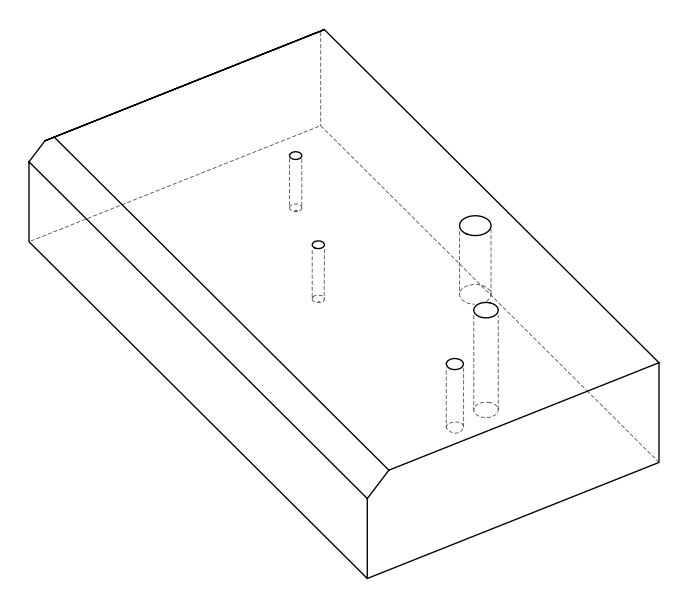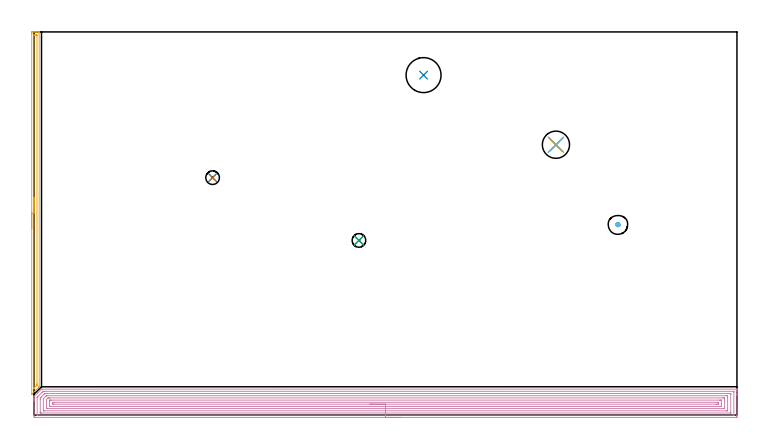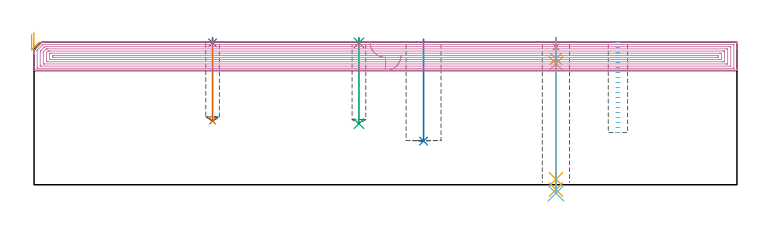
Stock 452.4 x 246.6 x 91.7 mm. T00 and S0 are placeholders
(PLAN: 12 operations, 8 tool changes, 32 min)
(1 SPOT_DRILL | STEP1HOLE | NXT0321_9005460120000 | 0.05 min | 183 mm3)
(2 SPOT_DRILL_1 | STEP1POCKET | NXT0321_9005460120000 | 0.03 min | 1 mm3)
(3 SPOT_DRILL_2 | STEP1POCKET_3 | NXT0321_9005460120000 | 0.03 min | 1 mm3)
(4 DRILL_BLIND_HOLE_INTO_CENTER | STEP1HOLE | UGT0301_191 | 0.05 min | 276 mm3)
(5 GUN_DRILL_THROUGH_HOLE | STEP1HOLE | UGT0307_003 | 0.47 min | 3138 mm3)
(6 SPADE_DRILL_TO_ENLARGE_THROUGH_HOLE | STEP1HOLE | UGT0306_008 | 0.4 min | 18416 mm3)
(7 DRILL_BLIND_HOLE_INTO_CENTER_1 | STEP1POCKET | UGT0301_204 | 0.21 min | 2951 mm3)
(8 INDEXABLE_INSERT_DRILL_BLIND_HOLE_FROM_SOLID | STEP1POCKET_2 | NXT0302_016 | 0.26 min | 25152 mm3)
(9 DRILL_BLIND_HOLE_INTO_CENTER_2 | STEP1POCKET_3 | UGT0301_204 | 0.22 min | 3053 mm3)
(10 AREA_MILL | FG_CHAMFER_SURFACE | UGT0205_001 | 25.57 min | 74925 mm3)
(11 AREA_MILL_1 | FG_CHAMFER_SURFACE_1 | UGT0205_001 | 3.88 min | 2652 mm3)
(12 MILL_BLIND_HOLE_FROM_SOLID_MATERIAL | STEP1POCKET_1 | UGT0201_128 | Spiral | 0.87 min | 7008 mm3)
(TOOL NXT0321_9005460120000 | NC Spot Drill, 142deg, 12mm, Carbide, Uncoated | D12 PA142 FL30 Z2)
(TOOL UGT0301_191 | Twist Drill 7.1 mm | D7.1 PA118 FL66 Z2)
(TOOL UGT0307_003 | Gun Drill 7 mm | D7 PA130 FL24 Z1)
(TOOL UGT0306_008 | Spade Drill 17.5mm | D17.5 PA132 FL10 Z2)
(TOOL UGT0301_204 | Twist Drill 8.8 mm | D8.8 PA118 FL80 Z2)
(TOOL NXT0302_016 | Index. Insert Drill 22.5mm [880-D2250L25-03] | D22.5 PA176 FL68 Z2)
(TOOL UGT0205_001 | Chamfer Mill 20 x 3 x 45 deg. | D20 FL50 Z2)
(TOOL UGT0201_128 | Carbide End Mill 10.0 | D10 FL15 Z4)
(OP 1 SPOT_DRILL)
G17 G21 G94 G90
T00 M6
G54
G17 G0 G90 X335.9 Y174. S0 M3
G43 Z101.7 H0
G94 G81 G98 Z88.7 F250. R94.7
G80
M5
M2
(OP 2 SPOT_DRILL_1)
G17 G21 G94 G90
T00 M6
G54
G17 G0 G90 X114.9 Y152.8 S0 M3
G43 Z101.7 H0
G94 G81 G98 Z91.321 F250. R94.7
G80
M5
M2
(OP 3 SPOT_DRILL_2)
G17 G21 G94 G90
T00 M6
G54
G17 G0 G90 X209.1 Y112.4 S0 M3
G43 Z101.7 H0
G94 G81 G98 Z91.321 F250. R94.7
G80
M5
M2
(OP 4 DRILL_BLIND_HOLE_INTO_CENTER)
G17 G21 G94 G90
T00 M6
G54
G17 G0 G90 X335.9 Y174. S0 M3
G43 Z101.7 H0
G94 G81 G98 Z81.05 F250. R93.7
G80
M5
M2
(OP 5 GUN_DRILL_THROUGH_HOLE)
G17 G21 G94 G90
T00 M6
G54
G17 G0 G90 X335.9 Y174. M8
G43 Z101.7 H0
Z92.341
S716 M3
G94 G1 Z78.021 F125. M26
G4 X.084
Z3.5 F250.
G4 X.084
Z-3.132 F125.
G4 X.084
M5
M9
G0 Z92.341
Z101.7
M2
(OP 6 SPADE_DRILL_TO_ENLARGE_THROUGH_HOLE)
G17 G21 G94 G90
T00 M6
G54
G17 G0 G90 X335.9 Y174. S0 M3
G43 Z101.7 H0
G94 G73 G98 Z-5.396 F250. Q16.183 R93.7
G80
M5
M2
(OP 7 DRILL_BLIND_HOLE_INTO_CENTER_1)
G17 G21 G94 G90
T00 M6
G54
G17 G0 G90 X114.9 Y152.8 S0 M3
G43 Z101.7 H0
G94 G81 G98 Z41. F250. R93.7
G80
M5
M2
(OP 8 INDEXABLE_INSERT_DRILL_BLIND_HOLE_FROM_SOLID)
G17 G21 G94 G90
T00 M6
G54
G17 G0 G90 X250.7 Y218.8 S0 M3
G43 Z101.7 H1
G94 G81 G98 Z28.1 F250. R93.7
G80
M5
M2
(OP 9 DRILL_BLIND_HOLE_INTO_CENTER_2)
G17 G21 G94 G90
T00 M6
G54
G17 G0 G90 X209.1 Y112.4 S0 M3
G43 Z101.7 H0
G94 G81 G98 Z39.3 F250. R93.7
G80
M5
M2
(OP 10 AREA_MILL)
G17 G21 G94 G90
T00 M6
G54
G17 G0 G90 X236.2 Y-1.5 S1061 M3
G43 Z101.7 H0
Z83.5
G94 G1 X236.162 Z82.628 F250.
X236.048 Z81.764
X235.859 Z80.912
X235.597 Z80.08
X235.263 Z79.274
X234.86 Z78.5
X234.391 Z77.764
X233.86 Z77.072
X233.271 Z76.429
X232.628 Z75.84
X231.936 Z75.308
X231.2 Z74.84
X230.426 Z74.437
X229.62 Z74.103
X228.788 Z73.841
X227.936 Z73.652
X227.072 Z73.538
X226.2 Z73.5
X0.619
X0.337 Y-1.497 Z73.502
X0.01 Y-1.492 Z73.506
X0. Y-1.16 Z73.838
Y8.94 Z83.934
Y9.489 Z84.486
Y9.833 Z84.829
Y10.382 Z85.378
Y10.726 Z85.721
Y11.825 Z86.824
X0.001 Y11.842 Z86.841
X0.004 Y11.893 Z86.89
X0.023 Y11.924 Z86.922
X2.389 Y14.289 Z89.289
X4.535 Y16.436 Z91.435
X4.778 Y16.68 Z91.676
X4.785 Y16.687 Z91.683
X4.813 Y16.704 Z91.692
X5.082 Y16.7 Z91.7
X452.228
X452.39 Y16.698 Z91.688
X452.393 Y16.638 Z91.63
X452.4 Y16.226 Z91.226
Y15.879 Z90.879
Y15.192 Z90.187
Y13.955 Z88.952
Y13.405 Z88.4
Y12.787 Z87.782
Y-0.267 Z74.731
X452.398 Y-0.885 Z74.113
X452.395 Y-1.494 Z73.503
X452.393 Y-1.496 Z73.501
X451.781 Y-1.5 Z73.5
X226.2
Y-0.086 Z74.914
X2.311 Y-0.085 Z74.915
X2.123 Y-0.082 Z74.918
X2.009 Y-0.078 Z74.922
X2.006 Y-0.049 Z74.951
X2.003 Y0.008 Z75.008
X2. Y0.413 Z75.413
X2.001 Y11.13 Z86.13
X2.007 Y11.375 Z86.375
X2.01 Y11.434 Z86.434
X2.046 Y11.484 Z86.484
X2.172 Y11.619 Z86.619
X2.287 Y11.737 Z86.737
X2.405 Y11.856 Z86.856
X5.086 Y14.536 Z89.536
X5.414 Y14.863 Z89.863
X5.748 Y15.192 Z90.192
X5.827 Y15.265 Z90.265
X5.891 Y15.28 Z90.28
X5.979 Y15.281 Z90.281
X6.778 Y15.286 Z90.286
X6.872
X450.089 Y15.285 Z90.285
X450.277 Y15.282 Z90.282
X450.391 Y15.278 Z90.278
X450.394 Y15.249 Z90.249
X450.397 Y15.192 Z90.192
X450.4 Y14.787 Z89.787
Y0.008 Z75.008
X450.398 Y-0.042 Z74.958
X450.395 Y-0.067 Z74.933
X450.392 Y-0.075 Z74.925
X450.369 Y-0.079 Z74.921
X450.183 Y-0.084 Z74.916
X450.089 Y-0.086 Z74.914
X226.2
Y1.328 Z76.328
X4.658 Y1.329 Z76.329
X4.192 Y1.331 Z76.331
X4.038 Y1.334 Z76.334
X4.018 Y1.335 Z76.335
X4.01 Y1.373 Z76.373
X4.005 Y1.474 Z76.474
X4.002 Y1.602 Z76.602
X4. Y1.795 Z76.795
Y1.987 Z76.987
Y10.025 Z85.025
X4.002 Y10.726 Z85.726
X4.004 Y10.914 Z85.914
X4.01 Y10.98 Z85.98
X4.045 Y11.034 Z86.034
X4.192 Y11.19 Z86.19
X4.406 Y11.406 Z86.406
X4.618 Y11.619 Z86.619
X6.406 Y13.405 Z88.405
X6.64 Y13.637 Z88.637
X6.872 Y13.864 Z88.864
X7.302 Y13.868 Z88.868
X7.766 Y13.871 Z88.871
X8.193
X447.742
X448.208 Y13.869 Z88.869
X448.362 Y13.866 Z88.866
X448.382 Y13.865 Z88.865
X448.39 Y13.827 Z88.827
X448.395 Y13.725 Z88.725
X448.398 Y13.597 Z88.597
X448.4 Y13.405 Z88.405
Y13.213 Z88.213
Y1.603 Z76.603
X448.396 Y1.411 Z76.411
X448.392 Y1.356 Z76.356
X448.388 Y1.334 Z76.334
X448.381 Y1.333 Z76.333
X448.324 Y1.33 Z76.33
X448.208 Y1.329 Z76.329
X226.2 Y1.328 Z76.328
Y2.743 Z77.743
X6.817
X6.031 Y2.748 Z77.748
X6.014 Y2.749 Z77.749
X6.01 Y2.765 Z77.765
X6.005 Y2.817 Z77.817
X6.002 Y2.923 Z77.923
X6. Y3.135 Z78.135
Y3.56 Z78.56
Y9.833 Z84.833
X6.003 Y10.269 Z85.269
X6.007 Y10.487 Z85.487
X6.01 Y10.54 Z85.54
X6.032 Y10.572 Z85.572
X6.08 Y10.625 Z85.625
X6.176 Y10.726 Z85.726
X7.417 Y11.968 Z86.968
X7.766 Y12.313 Z87.313
X7.869 Y12.409 Z87.409
X7.93 Y12.45 Z87.45
X8.031 Y12.453 Z87.453
X8.24 Y12.455 Z87.455
X8.659 Y12.457 Z87.457
X8.714
X445.583
X446.369 Y12.452 Z87.452
X446.386 Y12.451 Z87.451
X446.39 Y12.435 Z87.435
X446.395 Y12.383 Z87.383
X446.398 Y12.277 Z87.277
X446.4 Y12.065 Z87.065
Y11.64 Z86.64
Y3.145 Z78.145
X446.398 Y2.927 Z77.927
X446.395 Y2.818 Z77.818
X446.39 Y2.765 Z77.765
X446.385 Y2.749 Z77.749
X446.361 Y2.748 Z77.748
X445.528 Y2.743 Z77.743
X445.473
X226.2
Y4.157 Z79.157
X8.976
X8.659 Y4.158 Z79.158
X8.078 Y4.162 Z79.162
X8.027 Y4.164 Z79.164
X8.01 Y4.176 Z79.176
X8.004 Y4.236 Z79.236
X8.001 Y4.474 Z79.474
X8. Y5.133 Z80.133
Y8.705 Z83.705
Y9.598 Z84.598
X8.003 Y9.833 Z84.833
X8.006 Y9.997 Z84.997
X8.01 Y10.078 Z85.078
X8.049 Y10.139 Z85.139
X8.642 Y10.743 Z85.743
X8.659 Y10.76 Z85.76
X8.952 Y11.036 Z86.036
X9.238 Y11.04 Z86.04
X9.552 Y11.042 Z86.042
X10.129 Y11.043 Z86.043
X443.424
X443.741 Y11.042 Z86.042
X444.322 Y11.038 Z86.038
X444.373 Y11.036 Z86.036
X444.39 Y11.024 Z86.024
X444.396 Y10.964 Z85.964
X444.398 Y10.726 Z85.726
X444.4 Y10.067 Z85.067
X444.399 Y4.309 Z79.309
X444.397 Y4.227 Z79.227
X444.394 Y4.186 Z79.186
X444.391 Y4.17 Z79.17
X444.373 Y4.164 Z79.164
X444.055 Y4.16 Z79.16
X443.741 Y4.158 Z79.158
X443.165 Y4.157 Z79.157
X226.2
Y5.571 Z80.571
X11.135
X10.446 Y5.572 Z80.572
X10.239 Y5.574 Z80.574
X10.077 Y5.578 Z80.578
X10.01 Y5.584 Z80.584
X10.007 Y5.623 Z80.623
X10.002 Y5.811 Z80.811
X10. Y8.492 Z83.492
X10.001 Y8.94 Z83.94
X10.003 Y9.382 Z84.382
X10.01 Y9.534 Z84.534
X10.024 Y9.622 Z84.622
X10.102 Y9.624 Z84.624
X10.446 Y9.627 Z84.627
X10.65 Y9.629 Z84.629
X11.339
X441.265
X441.954 Y9.628 Z84.628
X442.161 Y9.626 Z84.626
X442.323 Y9.622 Z84.622
X442.39 Y9.616 Z84.616
X442.393 Y9.577 Z84.577
X442.398 Y9.389 Z84.389
X442.4 Y6.708 Z81.708
X442.399 Y6.26 Z81.26
X442.397 Y5.818 Z80.818
X442.39 Y5.666 Z80.666
X442.376 Y5.578 Z80.578
X442.298 Y5.576 Z80.576
X441.954 Y5.572 Z80.572
X441.75 Y5.571 Z80.571
X441.061
X226.2
Y6.985 Z81.985
X12.401
X12.233 Y6.986 Z81.986
X12.065 Y6.989 Z81.989
X12.02 Y6.992 Z81.992
X12.009 Y6.998 Z81.998
X12.006 Y7.014 Z82.014
X12.001 Y7.076 Z82.076
X12. Y7.153 Z82.153
Y7.386 Z82.386
X12.006 Y8.047 Z83.047
X12.01 Y8.162 Z83.162
X12.017 Y8.208 Z83.208
X12.068 Y8.211 Z83.211
X12.233 Y8.213 Z83.213
X12.958 Y8.215 Z83.215
X13.126
X439.999
X440.167 Y8.214 Z83.214
X440.335 Y8.211 Z83.211
X440.38 Y8.208 Z83.208
X440.391 Y8.202 Z83.202
X440.394 Y8.186 Z83.186
X440.399 Y8.124 Z83.124
X440.4 Y8.047 Z83.047
Y7.814 Z82.814
X440.394 Y7.153 Z82.153
X440.39 Y7.038 Z82.038
X440.383 Y6.992 Z81.992
X440.332 Y6.989 Z81.989
X440.167 Y6.987 Z81.987
X439.442 Y6.985 Z81.985
X439.274
X226.2
X225.328 Z82.023
X224.463 Z82.137
X223.612 Z82.326
X222.78 Z82.588
X221.974 Z82.922
X221.2 Z83.325
X220.464 Z83.794
X219.772 Z84.325
X219.129 Z84.914
X218.54 Z85.557
X218.008 Z86.25
X217.54 Z86.985
X217.137 Z87.759
X216.803 Z88.565
X216.541 Z89.397
X216.352 Z90.249
X216.238 Z91.114
X216.2 Z91.985
G0 Z101.7
M5
M2
(OP 11 AREA_MILL_1)
G17 G21 G94 G90
T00 M6
G54
G17 G0 G90 X-1.5 Y120. S1061 M3
G43 Z101.7 H0
Z96.9
G94 G1 Y120.038 Z96.028 F250.
Y120.152 Z95.164
Y120.341 Z94.312
Y120.603 Z93.48
Y120.937 Z92.674
Y121.34 Z91.9
Y121.808 Z91.164
Y122.34 Z90.472
Y122.929 Z89.829
Y123.572 Z89.24
Y124.264 Z88.709
Y125. Z88.24
Y125.774 Z87.837
Y126.58 Z87.503
Y127.412 Z87.241
Y128.264 Z87.052
Y129.128 Z86.938
Y130. Z86.9
Y245.718
X-1.498 Y245.997 Z86.902
X-1.491 Y246.593 Z86.905
X-1.486 Y246.596 Z86.91
X-0.886 Y246.6 Z87.509
X-0.597 Z87.798
X0.007 Z88.401
X0.586 Z88.983
X0.9 Z89.296
X1.479 Z89.875
X1.793 Z90.188
X2.421 Z90.821
X2.868 Z91.268
X3.244 Y246.593 Z91.635
X3.298 Y246.59 Z91.688
X3.3 Y246.443 Z91.7
Y18.464
X3.294 Y18.194 Z91.691
X3.169 Y18.068 Z91.568
X3.133 Y18.033 Z91.533
X-1.194 Y13.706 Z87.205
X-1.333 Y13.566 Z87.064
X-1.492 Y13.408 Z86.905
X-1.497 Z86.901
X-1.499 Z86.899
X-1.5 Y13.483 Z86.9
Y130.
X-0.086 Z88.314
X-0.085 Y244.304 Z88.315
X-0.083 Y244.397 Z88.317
X-0.079 Y244.574 Z88.321
X0.007 Y244.59 Z88.407
X0.514 Y244.598 Z88.914
X0.9 Y244.599 Z89.3
X1.406 Z89.806
X1.793 Y244.596 Z90.193
X1.848 Y244.594 Z90.248
X1.876 Y244.591 Z90.276
X1.879 Y244.49 Z90.279
X1.884 Y244.305 Z90.284
X1.885 Y244.212 Z90.285
X1.886 Y244.12 Z90.286
Y20.157
X1.883 Y19.357 Z90.283
X1.881 Y19.269 Z90.281
X1.878 Y19.24 Z90.278
X1.861 Y19.22 Z90.261
X1.793 Y19.146 Z90.193
X1.454 Y18.804 Z89.854
X1.115 Y18.465 Z89.515
X-0.029 Y17.321 Z88.371
X-0.059 Y17.294 Z88.341
X-0.078 Y17.279 Z88.322
X-0.079 Y17.28 Z88.321
X-0.081 Y17.295 Z88.319
X-0.085 Y17.48 Z88.315
X-0.086 Y17.572 Z88.314
Y130.
Y130.872 Z88.352
Y131.736 Z88.466
Y132.588 Z88.655
Y133.42 Z88.917
Y134.226 Z89.251
Y135. Z89.654
Y135.736 Z90.123
Y136.428 Z90.654
Y137.071 Z91.243
Y137.66 Z91.886
Y138.192 Z92.578
Y138.66 Z93.314
Y139.063 Z94.088
Y139.397 Z94.894
Y139.659 Z95.726
Y139.848 Z96.578
Y139.962 Z97.443
Y140. Z98.314
G0 Z101.7
M5
M2
(OP 12 MILL_BLIND_HOLE_FROM_SOLID_MATERIAL)
G17 G21 G94 G90
T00 M6
G54
G17 G0 G90 X375.8 Y122.5 S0 M3
G43 Z101.7 H0
Z91.484
G94 G3 X376.4 Y123.1 R0.6 F250.
X375.8 Y123.7 R0.6
X374.6 Y122.5 R1.2
X375.8 Y123.7 R-1.2
X375.2 Y123.1 R0.6
X375.8 Y122.5 R0.6
G0 Z88.268
G3 X376.4 Y123.1 R0.6
X375.8 Y123.7 R0.6
X374.6 Y122.5 R1.2
X375.8 Y123.7 R-1.2
X375.2 Y123.1 R0.6
X375.8 Y122.5 R0.6
G0 Z85.053
G3 X376.4 Y123.1 R0.6
X375.8 Y123.7 R0.6
X374.6 Y122.5 R1.2
X375.8 Y123.7 R-1.2
X375.2 Y123.1 R0.6
X375.8 Y122.5 R0.6
G0 Z81.837
G3 X376.4 Y123.1 R0.6
X375.8 Y123.7 R0.6
X374.6 Y122.5 R1.2
X375.8 Y123.7 R-1.2
X375.2 Y123.1 R0.6
X375.8 Y122.5 R0.6
G0 Z78.621
G3 X376.4 Y123.1 R0.6
X375.8 Y123.7 R0.6
X374.6 Y122.5 R1.2
X375.8 Y123.7 R-1.2
X375.2 Y123.1 R0.6
X375.8 Y122.5 R0.6
G0 Z75.405
G3 X376.4 Y123.1 R0.6
X375.8 Y123.7 R0.6
X374.6 Y122.5 R1.2
X375.8 Y123.7 R-1.2
X375.2 Y123.1 R0.6
X375.8 Y122.5 R0.6
G0 Z72.189
G3 X376.4 Y123.1 R0.6
X375.8 Y123.7 R0.6
X374.6 Y122.5 R1.2
X375.8 Y123.7 R-1.2
X375.2 Y123.1 R0.6
X375.8 Y122.5 R0.6
G0 Z68.974
G3 X376.4 Y123.1 R0.6
X375.8 Y123.7 R0.6
X374.6 Y122.5 R1.2
X375.8 Y123.7 R-1.2
X375.2 Y123.1 R0.6
X375.8 Y122.5 R0.6
G0 Z65.758
G3 X376.4 Y123.1 R0.6
X375.8 Y123.7 R0.6
X374.6 Y122.5 R1.2
X375.8 Y123.7 R-1.2
X375.2 Y123.1 R0.6
X375.8 Y122.5 R0.6
G0 Z62.542
G3 X376.4 Y123.1 R0.6
X375.8 Y123.7 R0.6
X374.6 Y122.5 R1.2
X375.8 Y123.7 R-1.2
X375.2 Y123.1 R0.6
X375.8 Y122.5 R0.6
G0 Z59.326
G3 X376.4 Y123.1 R0.6
X375.8 Y123.7 R0.6
X374.6 Y122.5 R1.2
X375.8 Y123.7 R-1.2
X375.2 Y123.1 R0.6
X375.8 Y122.5 R0.6
G0 Z56.111
G3 X376.4 Y123.1 R0.6
X375.8 Y123.7 R0.6
X374.6 Y122.5 R1.2
X375.8 Y123.7 R-1.2
X375.2 Y123.1 R0.6
X375.8 Y122.5 R0.6
G0 Z52.895
G3 X376.4 Y123.1 R0.6
X375.8 Y123.7 R0.6
X374.6 Y122.5 R1.2
X375.8 Y123.7 R-1.2
X375.2 Y123.1 R0.6
X375.8 Y122.5 R0.6
G0 Z49.679
G3 X376.4 Y123.1 R0.6
X375.8 Y123.7 R0.6
X374.6 Y122.5 R1.2
X375.8 Y123.7 R-1.2
X375.2 Y123.1 R0.6
X375.8 Y122.5 R0.6
G0 Z46.463
G3 X376.4 Y123.1 R0.6
X375.8 Y123.7 R0.6
X374.6 Y122.5 R1.2
X375.8 Y123.7 R-1.2
X375.2 Y123.1 R0.6
X375.8 Y122.5 R0.6
G0 Z43.247
G3 X376.4 Y123.1 R0.6
X375.8 Y123.7 R0.6
X374.6 Y122.5 R1.2
X375.8 Y123.7 R-1.2
X375.2 Y123.1 R0.6
X375.8 Y122.5 R0.6
G0 Z40.032
G3 X376.4 Y123.1 R0.6
X375.8 Y123.7 R0.6
X374.6 Y122.5 R1.2
X375.8 Y123.7 R-1.2
X375.2 Y123.1 R0.6
X375.8 Y122.5 R0.6
G0 Z36.816
G3 X376.4 Y123.1 R0.6
X375.8 Y123.7 R0.6
X374.6 Y122.5 R1.2
X375.8 Y123.7 R-1.2
X375.2 Y123.1 R0.6
X375.8 Y122.5 R0.6
G0 Z33.6
G3 X376.4 Y123.1 R0.6
X375.8 Y123.7 R0.6
X374.6 Y122.5 R1.2
X375.8 Y123.7 R-1.2
X375.2 Y123.1 R0.6
X375.8 Y122.5 R0.6
G0 Z101.7
M5
M2
